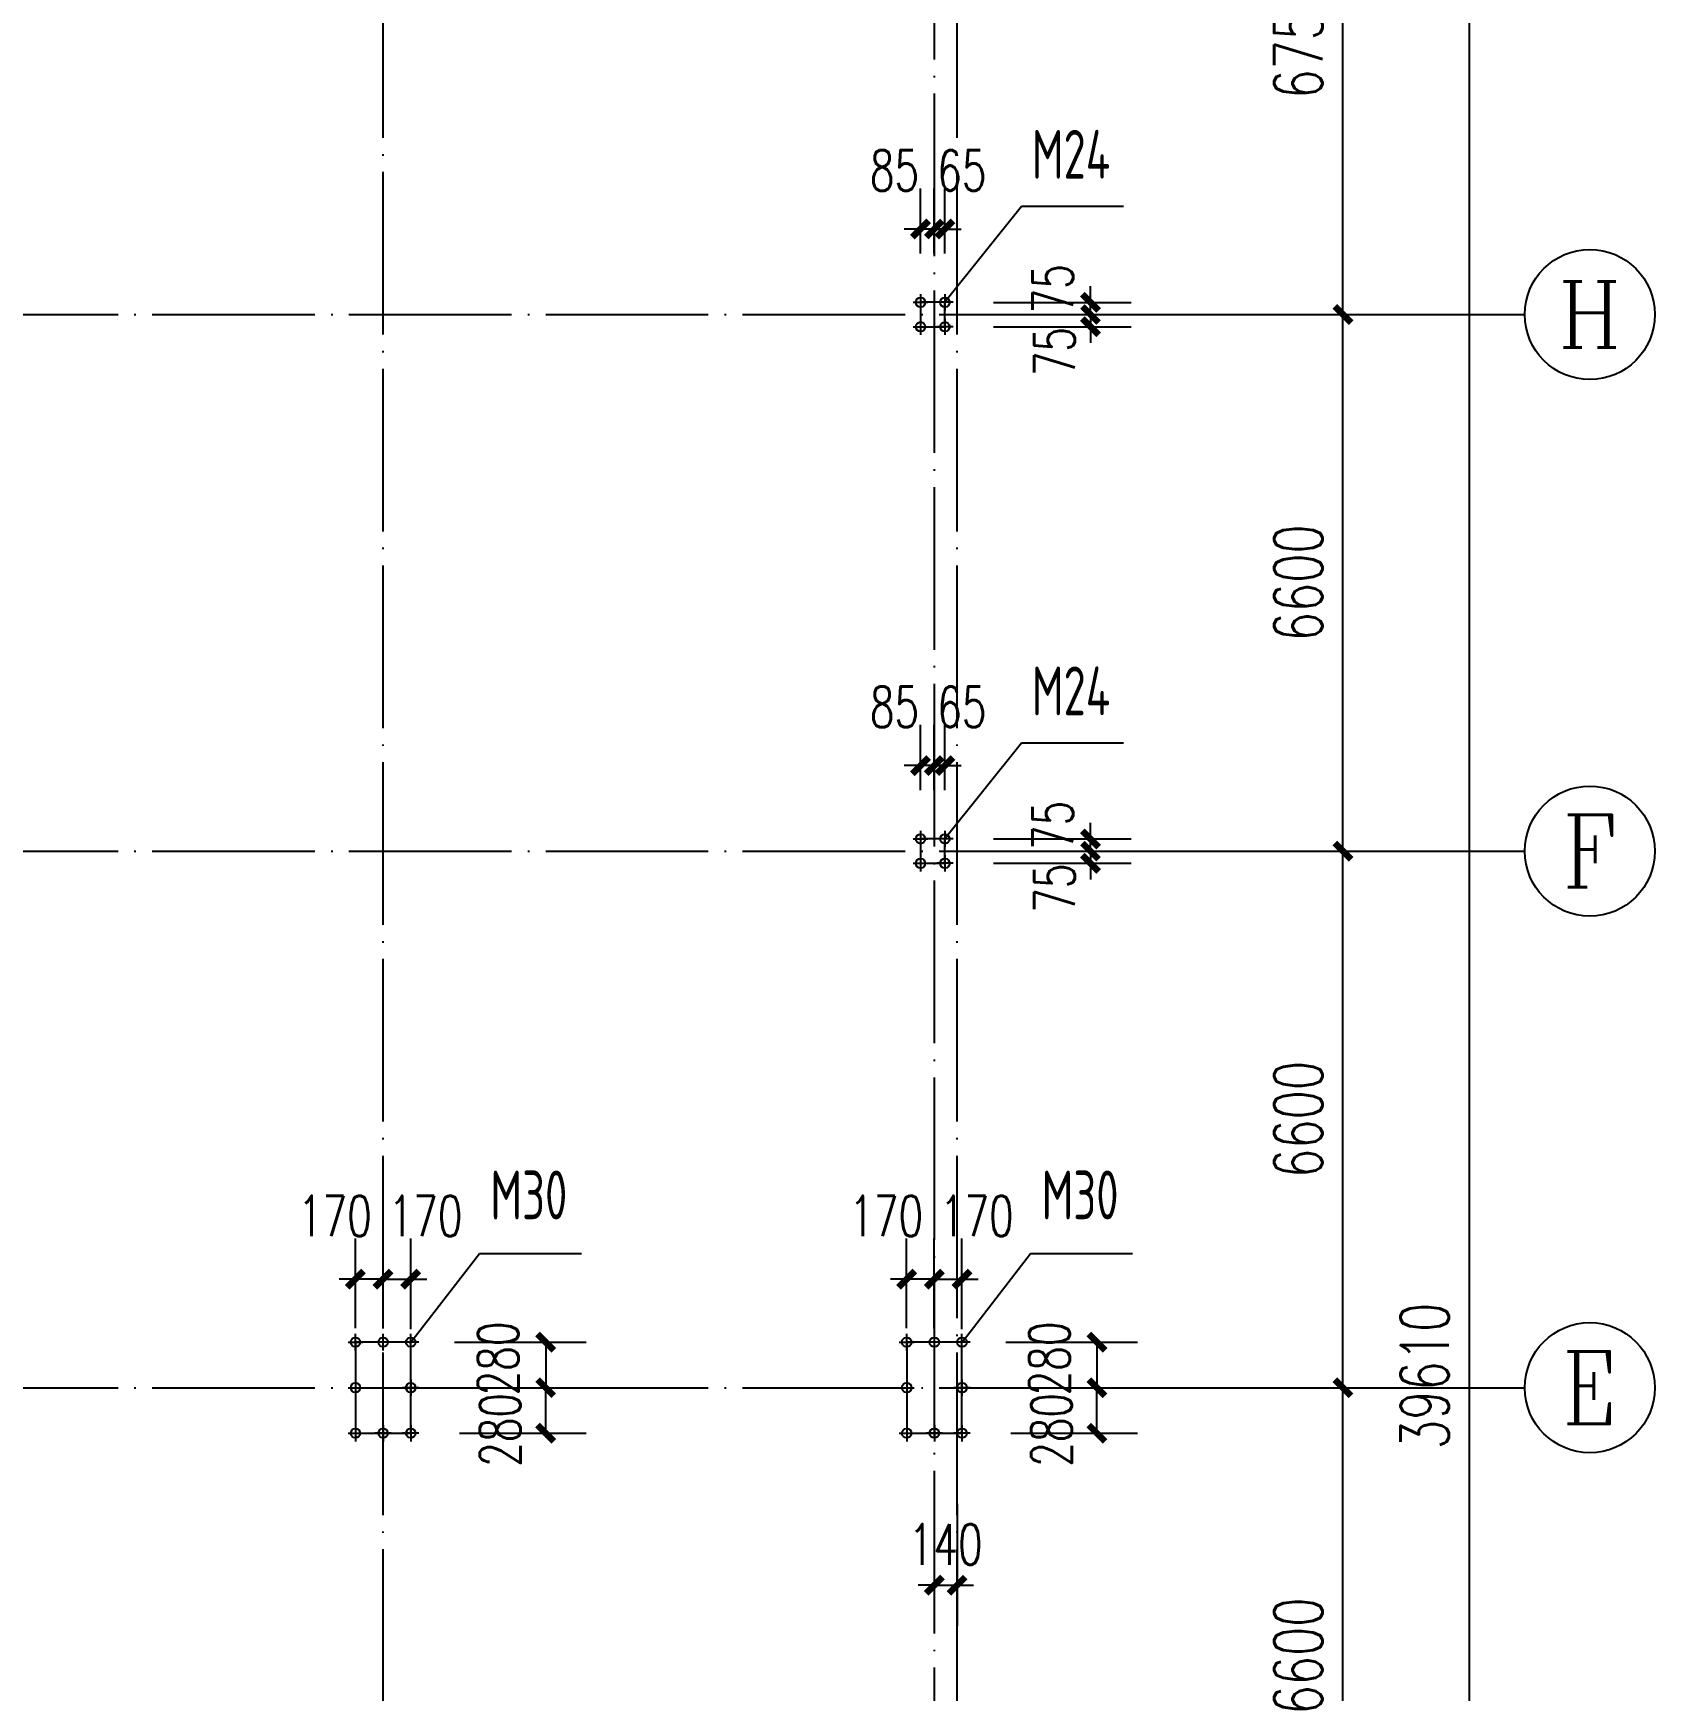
# Model space of a CAD drawing. Extents: x -89996 to 1006241, y -2176 to 440573.
# Drawn here: x 489569 to 509515, y 131814 to 152204 of the extents above; entities that cross this region are included whole.
import ezdxf
from ezdxf.enums import TextEntityAlignment as Align

# ---------------------------------------------------------------- set-up
doc = ezdxf.new("R2010")
doc.units = 0
doc.header["$LTSCALE"] = 1000
doc.header["$MEASUREMENT"] = 0
doc.linetypes.add('DOTE', pattern=[2.42, 2, -0.2, 0.02, -0.2])
for name, color, linetype in [('AXIS', 3, 'Continuous'), ('AXIS_TEXT', 7, 'Continuous'), ('DOTE', 1, 'DOTE'), ('TEXT', 7, 'Continuous'), ('WALL', 9, 'Continuous')]:
    doc.layers.add(name, color=color, linetype=linetype)
doc.styles.add('_TCH_AXIS', font='COMPLEX', dxfattribs={"bigfont": 'GBCBIG'})
doc.styles.add('_TCH_DIM_T3', font='SIMPLEX', dxfattribs={"width": 0.705882, "bigfont": 'GBCBIG'})
doc.styles.add('COMPLEX', font='COMPLEX')
doc.styles.add('TSSD_Label', font='tssdeng.shx', dxfattribs={"width": 0.7, "bigfont": 'hztxt.shx'})
doc.dimstyles.new('_TCH_ARCH&&200', dxfattribs={"dimtxt": 595, "dimasz": 200, "dimexe": 500, "dimexo": 600, "dimgap": 252.5, "dimtad": 1, "dimdec": 0, "dimzin": 0, "dimdsep": 46, "dimtxsty": '_TCH_DIM_T3', "dimblk": 'ARCHTICK', "dimcen": 0.09, "dimclrt": 7, "dimazin": 2, "dimtfac": 1, "dimtdec": 0, "dimtix": 1, "dimtmove": 2, "dimatfit": 3, "dimfxl": 0, "dimtolj": 1, "dimtzin": 0, "dimarcsym": 0})
doc.dimstyles.new('TCH-200-1', dxfattribs={"dimtxt": 595, "dimasz": 200, "dimexe": 500, "dimexo": 600, "dimgap": 252.5, "dimtad": 1, "dimdec": 0, "dimzin": 0, "dimdsep": 46, "dimtxsty": '_TCH_DIM_T3', "dimblk": 'ARCHTICK', "dimcen": 0.09, "dimclrd": 3, "dimclre": 3, "dimclrt": 7, "dimazin": 2, "dimtfac": 1, "dimtdec": 0, "dimtix": 1, "dimtmove": 2, "dimatfit": 3, "dimfxl": 0, "dimtolj": 1, "dimtzin": 0, "dimarcsym": 0})
doc.dimstyles.new('TCH-200-2', dxfattribs={"dimtxt": 500, "dimasz": 200, "dimexe": 500, "dimexo": 600, "dimgap": 252.5, "dimtad": 1, "dimdec": 0, "dimlfac": 0.5, "dimzin": 0, "dimdsep": 46, "dimtxsty": '_TCH_DIM_T3', "dimblk": 'ARCHTICK', "dimcen": 0.09, "dimclrd": 124, "dimclre": 124, "dimclrt": 7, "dimazin": 2, "dimtfac": 1, "dimtdec": 0, "dimtix": 1, "dimtmove": 2, "dimatfit": 3, "dimfxl": 0, "dimtolj": 1, "dimtzin": 0, "dimarcsym": 0})

# ---------------------------------------------------------------- blocks, each defined once
blk = doc.blocks.new('_ArchTick')
at = {"color": 0, "linetype": 'ByBlock', "const_width": 0.4}
blk.add_lwpolyline([(-0.5, -0.5), (0.5, 0.5)], dxfattribs=at)
blk = doc.blocks.new('*D1262')
at = {"layer": 'Defpoints', "color": 0, "transparency": 16777216}
for p in [(501144, 155493), (507235, 155493), (501173, 115883)]:
    blk.add_point(p, dxfattribs=at)
at = {"layer": 'WALL', "color": 3, "lineweight": -2, "transparency": 16777216}
for p, q in [((501744, 155493), (507735, 155493)), ((507235, 115883), (507235, 155493)), ((501773, 115883), (507735, 115883))]:
    blk.add_line(p, q, dxfattribs=at)
at = {"layer": 'WALL', "color": 3, "lineweight": -2, "transparency": 16777216, "xscale": 200, "yscale": 200, "zscale": 200}
for p, rotation in [((507235, 155493), 90), ((507235, 115883), 270)]:
    blk.add_blockref('_ArchTick', p, dxfattribs=dict(at, rotation=rotation))
at = {"layer": 'WALL', "color": 7, "transparency": 16777216, "insert": (506685, 135688), "char_height": 595, "attachment_point": 5, "rotation": 90, "style": '_TCH_DIM_T3'}
blk.add_mtext('\\A1;39610', dxfattribs=at)
blk = doc.blocks.new('*D1821')
at = {"color": 124, "linetype": 'ByBlock', "lineweight": -2, "transparency": 16777216}
for p, q in [((493533, 136276), (493533, 137378)), ((493873, 136273), (493873, 137378)), ((493533, 136878), (493333, 136878)), ((493873, 136878), (493533, 136878)), ((493873, 136878), (494073, 136878))]:
    blk.add_line(p, q, dxfattribs=at)
at = {"layer": 'Defpoints', "color": 0, "linetype": 'ByBlock', "transparency": 16777216}
for p in [(493533, 136878), (493533, 135676), (493873, 135673)]:
    blk.add_point(p, dxfattribs=at)
at = {"color": 124, "linetype": 'ByBlock', "lineweight": -2, "transparency": 16777216, "xscale": 200, "yscale": 200, "zscale": 200}
blk.add_blockref('_ArchTick', (493533, 136878), dxfattribs=at)
at = {"color": 124, "linetype": 'ByBlock', "lineweight": -2, "transparency": 16777216, "xscale": 200, "yscale": 200, "zscale": 200, "rotation": 180}
blk.add_blockref('_ArchTick', (493873, 136878), dxfattribs=at)
at = {"color": 7, "linetype": 'ByBlock', "transparency": 16777216, "insert": (493281, 137655), "char_height": 500, "attachment_point": 5, "style": '_TCH_DIM_T3'}
blk.add_mtext('\\A1;170', dxfattribs=at)
blk = doc.blocks.new('*D1822')
at = {"color": 124, "linetype": 'ByBlock', "lineweight": -2, "transparency": 16777216}
for p, q in [((493873, 136273), (493873, 137378)), ((494213, 136263), (494213, 137378)), ((493873, 136878), (493673, 136878)), ((493873, 136878), (494213, 136878)), ((494213, 136878), (494413, 136878))]:
    blk.add_line(p, q, dxfattribs=at)
at = {"layer": 'Defpoints', "color": 0, "linetype": 'ByBlock', "transparency": 16777216}
for p in [(494213, 136878), (493873, 135673), (494213, 135663)]:
    blk.add_point(p, dxfattribs=at)
at = {"color": 124, "linetype": 'ByBlock', "lineweight": -2, "transparency": 16777216, "xscale": 200, "yscale": 200, "zscale": 200}
blk.add_blockref('_ArchTick', (493873, 136878), dxfattribs=at)
at = {"color": 124, "linetype": 'ByBlock', "lineweight": -2, "transparency": 16777216, "xscale": 200, "yscale": 200, "zscale": 200, "rotation": 180}
blk.add_blockref('_ArchTick', (494213, 136878), dxfattribs=at)
at = {"color": 7, "linetype": 'ByBlock', "transparency": 16777216, "insert": (494395, 137655), "char_height": 500, "attachment_point": 5, "style": '_TCH_DIM_T3'}
blk.add_mtext('\\A1;170', dxfattribs=at)
blk = doc.blocks.new('*D1823')
at = {"color": 124, "linetype": 'ByBlock', "lineweight": -2, "transparency": 16777216}
for p, q in [((494753, 136103), (496373, 136103)), ((495873, 136103), (495873, 135543)), ((494813, 135543), (496373, 135543))]:
    blk.add_line(p, q, dxfattribs=at)
at = {"layer": 'Defpoints', "color": 0, "linetype": 'ByBlock', "transparency": 16777216}
for p in [(494153, 136103), (494213, 135543), (495873, 135543)]:
    blk.add_point(p, dxfattribs=at)
at = {"color": 124, "linetype": 'ByBlock', "lineweight": -2, "transparency": 16777216, "xscale": 200, "yscale": 200, "zscale": 200}
for p, rotation in [((495873, 136103), 90), ((495873, 135543), 270)]:
    blk.add_blockref('_ArchTick', p, dxfattribs=dict(at, rotation=rotation))
at = {"color": 7, "linetype": 'ByBlock', "transparency": 16777216, "insert": (495288, 135902), "char_height": 500, "attachment_point": 5, "rotation": 90, "style": '_TCH_DIM_T3'}
blk.add_mtext('\\A1;280', dxfattribs=at)
blk = doc.blocks.new('*D1824')
at = {"color": 124, "linetype": 'ByBlock', "lineweight": -2, "transparency": 16777216}
for p, q in [((494813, 135543), (496373, 135543)), ((495873, 134983), (495873, 135543)), ((494813, 134983), (496373, 134983))]:
    blk.add_line(p, q, dxfattribs=at)
at = {"layer": 'Defpoints', "color": 0, "linetype": 'ByBlock', "transparency": 16777216}
for p in [(494213, 135543), (495873, 135543), (494213, 134983)]:
    blk.add_point(p, dxfattribs=at)
at = {"color": 124, "linetype": 'ByBlock', "lineweight": -2, "transparency": 16777216, "xscale": 200, "yscale": 200, "zscale": 200}
for p, rotation in [((495873, 135543), 90), ((495873, 134983), 270)]:
    blk.add_blockref('_ArchTick', p, dxfattribs=dict(at, rotation=rotation))
at = {"color": 7, "linetype": 'ByBlock', "transparency": 16777216, "insert": (495314, 135024), "char_height": 500, "attachment_point": 5, "rotation": 90, "style": '_TCH_DIM_T3'}
blk.add_mtext('\\A1;280', dxfattribs=at)
blk = doc.blocks.new('*D1825')
at = {"color": 124, "linetype": 'ByBlock', "lineweight": -2, "transparency": 16777216}
for p, q in [((500313, 136276), (500313, 137378)), ((500653, 136273), (500653, 137378)), ((500313, 136878), (500113, 136878)), ((500653, 136878), (500313, 136878)), ((500653, 136878), (500853, 136878))]:
    blk.add_line(p, q, dxfattribs=at)
at = {"layer": 'Defpoints', "color": 0, "linetype": 'ByBlock', "transparency": 16777216}
for p in [(500313, 136878), (500313, 135676), (500653, 135673)]:
    blk.add_point(p, dxfattribs=at)
at = {"color": 124, "linetype": 'ByBlock', "lineweight": -2, "transparency": 16777216, "xscale": 200, "yscale": 200, "zscale": 200}
blk.add_blockref('_ArchTick', (500313, 136878), dxfattribs=at)
at = {"color": 124, "linetype": 'ByBlock', "lineweight": -2, "transparency": 16777216, "xscale": 200, "yscale": 200, "zscale": 200, "rotation": 180}
blk.add_blockref('_ArchTick', (500653, 136878), dxfattribs=at)
at = {"color": 7, "linetype": 'ByBlock', "transparency": 16777216, "insert": (500061, 137655), "char_height": 500, "attachment_point": 5, "style": '_TCH_DIM_T3'}
blk.add_mtext('\\A1;170', dxfattribs=at)
blk = doc.blocks.new('*D1826')
at = {"color": 124, "linetype": 'ByBlock', "lineweight": -2, "transparency": 16777216}
for p, q in [((500653, 136273), (500653, 137378)), ((500993, 136263), (500993, 137378)), ((500653, 136878), (500453, 136878)), ((500653, 136878), (500993, 136878)), ((500993, 136878), (501193, 136878))]:
    blk.add_line(p, q, dxfattribs=at)
at = {"layer": 'Defpoints', "color": 0, "linetype": 'ByBlock', "transparency": 16777216}
for p in [(500993, 136878), (500653, 135673), (500993, 135663)]:
    blk.add_point(p, dxfattribs=at)
at = {"color": 124, "linetype": 'ByBlock', "lineweight": -2, "transparency": 16777216, "xscale": 200, "yscale": 200, "zscale": 200}
blk.add_blockref('_ArchTick', (500653, 136878), dxfattribs=at)
at = {"color": 124, "linetype": 'ByBlock', "lineweight": -2, "transparency": 16777216, "xscale": 200, "yscale": 200, "zscale": 200, "rotation": 180}
blk.add_blockref('_ArchTick', (500993, 136878), dxfattribs=at)
at = {"color": 7, "linetype": 'ByBlock', "transparency": 16777216, "insert": (501175, 137655), "char_height": 500, "attachment_point": 5, "style": '_TCH_DIM_T3'}
blk.add_mtext('\\A1;170', dxfattribs=at)
blk = doc.blocks.new('*D1827')
at = {"color": 124, "linetype": 'ByBlock', "lineweight": -2, "transparency": 16777216}
for p, q in [((501533, 136103), (503153, 136103)), ((502653, 136103), (502653, 135543)), ((501593, 135543), (503153, 135543))]:
    blk.add_line(p, q, dxfattribs=at)
at = {"layer": 'Defpoints', "color": 0, "linetype": 'ByBlock', "transparency": 16777216}
for p in [(500933, 136103), (500993, 135543), (502653, 135543)]:
    blk.add_point(p, dxfattribs=at)
at = {"color": 124, "linetype": 'ByBlock', "lineweight": -2, "transparency": 16777216, "xscale": 200, "yscale": 200, "zscale": 200}
for p, rotation in [((502653, 136103), 90), ((502653, 135543), 270)]:
    blk.add_blockref('_ArchTick', p, dxfattribs=dict(at, rotation=rotation))
at = {"color": 7, "linetype": 'ByBlock', "transparency": 16777216, "insert": (502068, 135902), "char_height": 500, "attachment_point": 5, "rotation": 90, "style": '_TCH_DIM_T3'}
blk.add_mtext('\\A1;280', dxfattribs=at)
blk = doc.blocks.new('*D1828')
at = {"color": 124, "linetype": 'ByBlock', "lineweight": -2, "transparency": 16777216}
for p, q in [((501593, 135543), (503153, 135543)), ((502653, 134983), (502653, 135543)), ((501593, 134983), (503153, 134983))]:
    blk.add_line(p, q, dxfattribs=at)
at = {"layer": 'Defpoints', "color": 0, "linetype": 'ByBlock', "transparency": 16777216}
for p in [(500993, 135543), (502653, 135543), (500993, 134983)]:
    blk.add_point(p, dxfattribs=at)
at = {"color": 124, "linetype": 'ByBlock', "lineweight": -2, "transparency": 16777216, "xscale": 200, "yscale": 200, "zscale": 200}
for p, rotation in [((502653, 135543), 90), ((502653, 134983), 270)]:
    blk.add_blockref('_ArchTick', p, dxfattribs=dict(at, rotation=rotation))
at = {"color": 7, "linetype": 'ByBlock', "transparency": 16777216, "insert": (502094, 135024), "char_height": 500, "attachment_point": 5, "rotation": 90, "style": '_TCH_DIM_T3'}
blk.add_mtext('\\A1;280', dxfattribs=at)
blk = doc.blocks.new('*D1829')
at = {"color": 124, "linetype": 'ByBlock', "lineweight": -2, "transparency": 16777216}
for p, q in [((500653, 134116), (500653, 132614)), ((500933, 134116), (500933, 132614)), ((500653, 133114), (500453, 133114)), ((500653, 133114), (500933, 133114)), ((500933, 133114), (501133, 133114))]:
    blk.add_line(p, q, dxfattribs=at)
at = {"layer": 'Defpoints', "color": 0, "linetype": 'ByBlock', "transparency": 16777216}
for p in [(500653, 134716), (500933, 134716), (500933, 133114)]:
    blk.add_point(p, dxfattribs=at)
at = {"color": 124, "linetype": 'ByBlock', "lineweight": -2, "transparency": 16777216, "xscale": 200, "yscale": 200, "zscale": 200}
blk.add_blockref('_ArchTick', (500653, 133114), dxfattribs=at)
at = {"color": 124, "linetype": 'ByBlock', "lineweight": -2, "transparency": 16777216, "xscale": 200, "yscale": 200, "zscale": 200, "rotation": 180}
blk.add_blockref('_ArchTick', (500933, 133114), dxfattribs=at)
at = {"color": 7, "linetype": 'ByBlock', "transparency": 16777216, "insert": (500793, 133616), "char_height": 500, "attachment_point": 5, "style": '_TCH_DIM_T3'}
blk.add_mtext('\\A1;140', dxfattribs=at)
blk = doc.blocks.new('*D1838')
at = {"color": 124, "linetype": 'ByBlock', "lineweight": -2, "transparency": 16777216}
for p, q in [((500483, 142893), (500483, 143695)), ((500653, 142893), (500653, 143695)), ((500483, 143195), (500283, 143195)), ((500653, 143195), (500483, 143195)), ((500653, 143195), (500853, 143195))]:
    blk.add_line(p, q, dxfattribs=at)
at = {"layer": 'Defpoints', "color": 0, "linetype": 'ByBlock', "transparency": 16777216}
for p in [(500483, 143195), (500483, 142293), (500653, 142293)]:
    blk.add_point(p, dxfattribs=at)
at = {"color": 124, "linetype": 'ByBlock', "lineweight": -2, "transparency": 16777216, "xscale": 200, "yscale": 200, "zscale": 200}
blk.add_blockref('_ArchTick', (500483, 143195), dxfattribs=at)
at = {"color": 124, "linetype": 'ByBlock', "lineweight": -2, "transparency": 16777216, "xscale": 200, "yscale": 200, "zscale": 200, "rotation": 180}
blk.add_blockref('_ArchTick', (500653, 143195), dxfattribs=at)
at = {"color": 7, "linetype": 'ByBlock', "transparency": 16777216, "insert": (500163, 143916), "char_height": 500, "attachment_point": 5, "style": '_TCH_DIM_T3'}
blk.add_mtext('\\A1;85', dxfattribs=at)
blk = doc.blocks.new('*D1839')
at = {"color": 124, "linetype": 'ByBlock', "lineweight": -2, "transparency": 16777216}
for p, q in [((500653, 142893), (500653, 143695)), ((500783, 142893), (500783, 143695)), ((500653, 143195), (500453, 143195)), ((500783, 143195), (500653, 143195)), ((500783, 143195), (500983, 143195))]:
    blk.add_line(p, q, dxfattribs=at)
at = {"layer": 'Defpoints', "color": 0, "linetype": 'ByBlock', "transparency": 16777216}
for p in [(500653, 143195), (500653, 142293), (500783, 142293)]:
    blk.add_point(p, dxfattribs=at)
at = {"color": 124, "linetype": 'ByBlock', "lineweight": -2, "transparency": 16777216, "xscale": 200, "yscale": 200, "zscale": 200}
blk.add_blockref('_ArchTick', (500653, 143195), dxfattribs=at)
at = {"color": 124, "linetype": 'ByBlock', "lineweight": -2, "transparency": 16777216, "xscale": 200, "yscale": 200, "zscale": 200, "rotation": 180}
blk.add_blockref('_ArchTick', (500783, 143195), dxfattribs=at)
at = {"color": 7, "linetype": 'ByBlock', "transparency": 16777216, "insert": (500992, 143916), "char_height": 500, "attachment_point": 5, "style": '_TCH_DIM_T3'}
blk.add_mtext('\\A1;65', dxfattribs=at)
blk = doc.blocks.new('*D1840')
at = {"color": 124, "linetype": 'ByBlock', "lineweight": -2, "transparency": 16777216}
for p, q in [((502574, 142293), (502574, 142493)), ((501383, 142293), (503074, 142293)), ((501383, 142143), (503074, 142143)), ((502574, 142143), (502574, 142293)), ((502574, 142143), (502574, 141943))]:
    blk.add_line(p, q, dxfattribs=at)
at = {"layer": 'Defpoints', "color": 0, "linetype": 'ByBlock', "transparency": 16777216}
for p in [(500783, 142293), (500783, 142143), (502574, 142293)]:
    blk.add_point(p, dxfattribs=at)
at = {"color": 124, "linetype": 'ByBlock', "lineweight": -2, "transparency": 16777216, "xscale": 200, "yscale": 200, "zscale": 200}
for p, rotation in [((502574, 142293), 270), ((502574, 142143), 90)]:
    blk.add_blockref('_ArchTick', p, dxfattribs=dict(at, rotation=rotation))
at = {"color": 7, "linetype": 'ByBlock', "transparency": 16777216, "insert": (502112, 142460), "char_height": 500, "attachment_point": 5, "rotation": 90, "style": '_TCH_DIM_T3'}
blk.add_mtext('\\A1;75', dxfattribs=at)
blk = doc.blocks.new('*D1841')
at = {"color": 124, "linetype": 'ByBlock', "lineweight": -2, "transparency": 16777216}
for p, q in [((502574, 142143), (502574, 142343)), ((501383, 142143), (503074, 142143)), ((502574, 142143), (502574, 141993)), ((501383, 141993), (503074, 141993)), ((502574, 141993), (502574, 141793))]:
    blk.add_line(p, q, dxfattribs=at)
at = {"layer": 'Defpoints', "color": 0, "linetype": 'ByBlock', "transparency": 16777216}
for p in [(500783, 142143), (500783, 141993), (502574, 141993)]:
    blk.add_point(p, dxfattribs=at)
at = {"color": 124, "linetype": 'ByBlock', "lineweight": -2, "transparency": 16777216, "xscale": 200, "yscale": 200, "zscale": 200}
for p, rotation in [((502574, 142143), 270), ((502574, 141993), 90)]:
    blk.add_blockref('_ArchTick', p, dxfattribs=dict(at, rotation=rotation))
at = {"color": 7, "linetype": 'ByBlock', "transparency": 16777216, "insert": (502133, 141687), "char_height": 500, "attachment_point": 5, "rotation": 90, "style": '_TCH_DIM_T3'}
blk.add_mtext('\\A1;75', dxfattribs=at)
blk = doc.blocks.new('*D1842')
at = {"color": 124, "linetype": 'ByBlock', "lineweight": -2, "transparency": 16777216}
for p, q in [((500483, 149493), (500483, 150295)), ((500653, 149493), (500653, 150295)), ((500483, 149795), (500283, 149795)), ((500653, 149795), (500483, 149795)), ((500653, 149795), (500853, 149795))]:
    blk.add_line(p, q, dxfattribs=at)
at = {"layer": 'Defpoints', "color": 0, "linetype": 'ByBlock', "transparency": 16777216}
for p in [(500483, 149795), (500483, 148893), (500653, 148893)]:
    blk.add_point(p, dxfattribs=at)
at = {"color": 124, "linetype": 'ByBlock', "lineweight": -2, "transparency": 16777216, "xscale": 200, "yscale": 200, "zscale": 200}
blk.add_blockref('_ArchTick', (500483, 149795), dxfattribs=at)
at = {"color": 124, "linetype": 'ByBlock', "lineweight": -2, "transparency": 16777216, "xscale": 200, "yscale": 200, "zscale": 200, "rotation": 180}
blk.add_blockref('_ArchTick', (500653, 149795), dxfattribs=at)
at = {"color": 7, "linetype": 'ByBlock', "transparency": 16777216, "insert": (500163, 150516), "char_height": 500, "attachment_point": 5, "style": '_TCH_DIM_T3'}
blk.add_mtext('\\A1;85', dxfattribs=at)
blk = doc.blocks.new('*D1843')
at = {"color": 124, "linetype": 'ByBlock', "lineweight": -2, "transparency": 16777216}
for p, q in [((500653, 149493), (500653, 150295)), ((500783, 149493), (500783, 150295)), ((500653, 149795), (500453, 149795)), ((500783, 149795), (500653, 149795)), ((500783, 149795), (500983, 149795))]:
    blk.add_line(p, q, dxfattribs=at)
at = {"layer": 'Defpoints', "color": 0, "linetype": 'ByBlock', "transparency": 16777216}
for p in [(500653, 149795), (500653, 148893), (500783, 148893)]:
    blk.add_point(p, dxfattribs=at)
at = {"color": 124, "linetype": 'ByBlock', "lineweight": -2, "transparency": 16777216, "xscale": 200, "yscale": 200, "zscale": 200}
blk.add_blockref('_ArchTick', (500653, 149795), dxfattribs=at)
at = {"color": 124, "linetype": 'ByBlock', "lineweight": -2, "transparency": 16777216, "xscale": 200, "yscale": 200, "zscale": 200, "rotation": 180}
blk.add_blockref('_ArchTick', (500783, 149795), dxfattribs=at)
at = {"color": 7, "linetype": 'ByBlock', "transparency": 16777216, "insert": (500992, 150516), "char_height": 500, "attachment_point": 5, "style": '_TCH_DIM_T3'}
blk.add_mtext('\\A1;65', dxfattribs=at)
blk = doc.blocks.new('*D1844')
at = {"color": 124, "linetype": 'ByBlock', "lineweight": -2, "transparency": 16777216}
for p, q in [((502574, 148893), (502574, 149093)), ((501383, 148893), (503074, 148893)), ((502574, 148743), (502574, 148893)), ((501383, 148743), (503074, 148743)), ((502574, 148743), (502574, 148543))]:
    blk.add_line(p, q, dxfattribs=at)
at = {"layer": 'Defpoints', "color": 0, "linetype": 'ByBlock', "transparency": 16777216}
for p in [(500783, 148893), (502574, 148893), (500783, 148743)]:
    blk.add_point(p, dxfattribs=at)
at = {"color": 124, "linetype": 'ByBlock', "lineweight": -2, "transparency": 16777216, "xscale": 200, "yscale": 200, "zscale": 200}
for p, rotation in [((502574, 148893), 270), ((502574, 148743), 90)]:
    blk.add_blockref('_ArchTick', p, dxfattribs=dict(at, rotation=rotation))
at = {"color": 7, "linetype": 'ByBlock', "transparency": 16777216, "insert": (502112, 149060), "char_height": 500, "attachment_point": 5, "rotation": 90, "style": '_TCH_DIM_T3'}
blk.add_mtext('\\A1;75', dxfattribs=at)
blk = doc.blocks.new('*D1845')
at = {"color": 124, "linetype": 'ByBlock', "lineweight": -2, "transparency": 16777216}
for p, q in [((502574, 148743), (502574, 148943)), ((501383, 148743), (503074, 148743)), ((502574, 148743), (502574, 148593)), ((501383, 148593), (503074, 148593)), ((502574, 148593), (502574, 148393))]:
    blk.add_line(p, q, dxfattribs=at)
at = {"layer": 'Defpoints', "color": 0, "linetype": 'ByBlock', "transparency": 16777216}
for p in [(500783, 148743), (500783, 148593), (502574, 148593)]:
    blk.add_point(p, dxfattribs=at)
at = {"color": 124, "linetype": 'ByBlock', "lineweight": -2, "transparency": 16777216, "xscale": 200, "yscale": 200, "zscale": 200}
for p, rotation in [((502574, 148743), 270), ((502574, 148593), 90)]:
    blk.add_blockref('_ArchTick', p, dxfattribs=dict(at, rotation=rotation))
at = {"color": 7, "linetype": 'ByBlock', "transparency": 16777216, "insert": (502133, 148287), "char_height": 500, "attachment_point": 5, "rotation": 90, "style": '_TCH_DIM_T3'}
blk.add_mtext('\\A1;75', dxfattribs=at)
blk = doc.blocks.new('*D2675')
at = {"layer": 'AXIS', "color": 0, "lineweight": -2, "transparency": 16777216}
for p, q in [((502773, 135543), (506179, 135543)), ((505679, 128943), (505679, 135543)), ((502773, 128943), (506179, 128943))]:
    blk.add_line(p, q, dxfattribs=at)
at = {"layer": 'Defpoints', "color": 0, "transparency": 16777216}
for p in [(502173, 135543), (505679, 135543), (502173, 128943)]:
    blk.add_point(p, dxfattribs=at)
at = {"layer": 'AXIS', "color": 0, "lineweight": -2, "transparency": 16777216, "xscale": 200, "yscale": 200, "zscale": 200}
for p, rotation in [((505679, 135543), 90), ((505679, 128943), 270)]:
    blk.add_blockref('_ArchTick', p, dxfattribs=dict(at, rotation=rotation))
at = {"layer": 'AXIS', "color": 7, "transparency": 16777216, "insert": (505129, 132243), "char_height": 595, "attachment_point": 5, "rotation": 90, "style": '_TCH_DIM_T3'}
blk.add_mtext('\\A1;6600', dxfattribs=at)
blk = doc.blocks.new('*D2676')
at = {"layer": 'AXIS', "color": 0, "lineweight": -2, "transparency": 16777216}
for p, q in [((502773, 142143), (506179, 142143)), ((505679, 135543), (505679, 142143)), ((502773, 135543), (506179, 135543))]:
    blk.add_line(p, q, dxfattribs=at)
at = {"layer": 'Defpoints', "color": 0, "transparency": 16777216}
for p in [(502173, 142143), (505679, 142143), (502173, 135543)]:
    blk.add_point(p, dxfattribs=at)
at = {"layer": 'AXIS', "color": 0, "lineweight": -2, "transparency": 16777216, "xscale": 200, "yscale": 200, "zscale": 200}
for p, rotation in [((505679, 142143), 90), ((505679, 135543), 270)]:
    blk.add_blockref('_ArchTick', p, dxfattribs=dict(at, rotation=rotation))
at = {"layer": 'AXIS', "color": 7, "transparency": 16777216, "insert": (505129, 138843), "char_height": 595, "attachment_point": 5, "rotation": 90, "style": '_TCH_DIM_T3'}
blk.add_mtext('\\A1;6600', dxfattribs=at)
blk = doc.blocks.new('*D2677')
at = {"layer": 'AXIS', "color": 0, "lineweight": -2, "transparency": 16777216}
for p, q in [((502773, 148743), (506179, 148743)), ((505679, 142143), (505679, 148743)), ((502773, 142143), (506179, 142143))]:
    blk.add_line(p, q, dxfattribs=at)
at = {"layer": 'Defpoints', "color": 0, "transparency": 16777216}
for p in [(502173, 148743), (505679, 148743), (502173, 142143)]:
    blk.add_point(p, dxfattribs=at)
at = {"layer": 'AXIS', "color": 0, "lineweight": -2, "transparency": 16777216, "xscale": 200, "yscale": 200, "zscale": 200}
for p, rotation in [((505679, 148743), 90), ((505679, 142143), 270)]:
    blk.add_blockref('_ArchTick', p, dxfattribs=dict(at, rotation=rotation))
at = {"layer": 'AXIS', "color": 7, "transparency": 16777216, "insert": (505129, 145443), "char_height": 595, "attachment_point": 5, "rotation": 90, "style": '_TCH_DIM_T3'}
blk.add_mtext('\\A1;6600', dxfattribs=at)
blk = doc.blocks.new('*D2678')
at = {"layer": 'AXIS', "color": 0, "lineweight": -2, "transparency": 16777216}
for p, q in [((502773, 155493), (506179, 155493)), ((505679, 148743), (505679, 155493)), ((502773, 148743), (506179, 148743))]:
    blk.add_line(p, q, dxfattribs=at)
at = {"layer": 'Defpoints', "color": 0, "transparency": 16777216}
for p in [(502173, 155493), (505679, 155493), (502173, 148743)]:
    blk.add_point(p, dxfattribs=at)
at = {"layer": 'AXIS', "color": 0, "lineweight": -2, "transparency": 16777216, "xscale": 200, "yscale": 200, "zscale": 200}
for p, rotation in [((505679, 155493), 90), ((505679, 148743), 270)]:
    blk.add_blockref('_ArchTick', p, dxfattribs=dict(at, rotation=rotation))
at = {"layer": 'AXIS', "color": 7, "transparency": 16777216, "insert": (505129, 152118), "char_height": 595, "attachment_point": 5, "rotation": 90, "style": '_TCH_DIM_T3'}
blk.add_mtext('\\A1;6750', dxfattribs=at)
blk = doc.blocks.new('_AXISO')
blk.add_circle((0, 0), 0.5)
at = {"layer": 'AXIS_TEXT', "style": 'COMPLEX', "width": 1.041667}
blk.add_attdef('A', text='', height=0.56, dxfattribs=at).set_placement((-0.25, -0.28), (0.25, -0.28), align=Align.FIT)

msp = doc.modelspace()

# ---------------------------------------------------------------- linework, layer by layer
for centre in [(500483.48, 148893.22), (500783.48, 148893.22), (500483.48, 148593.22), (500783.48, 148593.22), (500483.48, 142293.22), (500783.48, 142293.22), (500483.48, 141993.22), (500783.48, 141993.22), (493533.48, 136103.22), (493873.48, 136103.22), (494213.48, 136103.22), (500313.48, 136103.22), (500653.48, 136103.22), (500993.48, 136103.22), (493533.48, 135543.22), (494213.48, 135543.22), (500313.48, 135543.22), (500993.48, 135543.22), (493533.48, 134983.22), (493873.48, 134983.22), (494213.48, 134983.22), (500313.48, 134983.22), (500653.48, 134983.22), (500993.48, 134983.22)]:
    msp.add_circle(centre, 58.52)
at = {"layer": 'AXIS'}
for p, q in [((501726.05, 150070.58), (500783.48, 148893.22)), ((502980.07, 150070.58), (501726.05, 150070.58)), ((500392.81, 148893.22), (500574.15, 148893.22)), ((500483.48, 148993.89), (500483.48, 148792.55)), ((500884.15, 148893.22), (500682.81, 148893.22)), ((500783.48, 148993.89), (500783.48, 148792.55)), ((500483.48, 148693.89), (500483.48, 148492.55)), ((500783.48, 148693.89), (500783.48, 148492.55)), ((502173.48, 148743.22), (507915.11, 148743.22)), ((500392.81, 148593.22), (500574.15, 148593.22)), ((500884.15, 148593.22), (500682.81, 148593.22)), ((501726.05, 143470.58), (500783.48, 142293.22)), ((502980.07, 143470.58), (501726.05, 143470.58)), ((500483.48, 142393.89), (500483.48, 142192.55)), ((500783.48, 142393.89), (500783.48, 142192.55)), ((500392.81, 142293.22), (500574.15, 142293.22)), ((500884.15, 142293.22), (500682.81, 142293.22)), ((502173.48, 142143.22), (507915.11, 142143.22)), ((500392.81, 141993.22), (500574.15, 141993.22)), ((500483.48, 142093.89), (500483.48, 141892.55)), ((500884.15, 141993.22), (500682.81, 141993.22)), ((500783.48, 142093.89), (500783.48, 141892.55)), ((495057.77, 137191.72), (494203.48, 136083.22)), ((496311.79, 137191.72), (495057.77, 137191.72)), ((501837.77, 137191.72), (500983.48, 136083.22)), ((503091.79, 137191.72), (501837.77, 137191.72)), ((493533.48, 136002.55), (493533.48, 136203.89)), ((493873.48, 136002.55), (493873.48, 136203.89)), ((494213.48, 136002.55), (494213.48, 136203.89)), ((500313.48, 136002.55), (500313.48, 136203.89)), ((500653.48, 136002.55), (500653.48, 136203.89)), ((500993.48, 136002.55), (500993.48, 136203.89)), ((493442.81, 136103.22), (493624.15, 136103.22)), ((493974.15, 136103.22), (493772.81, 136103.22)), ((494314.15, 136103.22), (494112.81, 136103.22)), ((500222.81, 136103.22), (500404.15, 136103.22)), ((500754.15, 136103.22), (500552.81, 136103.22)), ((501094.15, 136103.22), (500892.81, 136103.22)), ((493533.48, 135643.89), (493533.48, 135442.55)), ((494213.48, 135643.89), (494213.48, 135442.55)), ((500313.48, 135643.89), (500313.48, 135442.55)), ((500993.48, 135643.89), (500993.48, 135442.55)), ((493442.81, 135543.22), (493624.15, 135543.22)), ((494314.15, 135543.22), (494112.81, 135543.22)), ((500222.81, 135543.22), (500404.15, 135543.22)), ((501094.15, 135543.22), (500892.81, 135543.22)), ((502173.48, 135543.22), (507915.11, 135543.22)), ((493442.81, 134983.22), (493624.15, 134983.22)), ((493533.48, 135083.89), (493533.48, 134882.55)), ((493974.15, 134983.22), (493772.81, 134983.22)), ((493873.48, 135083.89), (493873.48, 134882.55)), ((494314.15, 134983.22), (494112.81, 134983.22)), ((494213.48, 135083.89), (494213.48, 134882.55)), ((500222.81, 134983.22), (500404.15, 134983.22)), ((500313.48, 135083.89), (500313.48, 134882.55)), ((500754.15, 134983.22), (500552.81, 134983.22)), ((500653.48, 135083.89), (500653.48, 134882.55)), ((501094.15, 134983.22), (500892.81, 134983.22)), ((500993.48, 135083.89), (500993.48, 134882.55))]:
    msp.add_line(p, q, dxfattribs=at)
at = {"layer": 'DOTE'}
for p, q in [((493873.48, 114616.43), (493873.48, 156470.01)), ((500653.48, 115580.46), (500653.48, 156470.01)), ((500933.48, 114616.43), (500933.48, 156470.01)), ((411173.48, 148743.22), (502173.48, 148743.22)), ((411173.48, 142143.22), (502173.48, 142143.22)), ((411173.48, 135543.22), (502173.48, 135543.22))]:
    msp.add_line(p, q, dxfattribs=at)
for points in [[(500783.48, 148893.22), (500483.48, 148893.22), (500483.48, 148593.22), (500783.48, 148593.22)], [(500783.48, 142293.22), (500483.48, 142293.22), (500483.48, 141993.22), (500783.48, 141993.22)], [(494213.48, 136103.22), (493533.48, 136103.22), (493533.48, 134983.22), (494213.48, 134983.22)], [(500993.48, 136103.22), (500313.48, 136103.22), (500313.48, 134983.22), (500993.48, 134983.22)]]:
    msp.add_lwpolyline(points, close=True, dxfattribs=at)

# ---------------------------------------------------------------- block references
at = {"layer": 'AXIS'}
ref = msp.add_blockref('_AXISO', (508715.11, 148743.22), dxfattribs=dict(at, xscale=1600, yscale=1600, zscale=1600))
ref.add_attrib('A', 'H', dxfattribs={"layer": 'AXIS_TEXT', "height": 811.03, "style": '_TCH_AXIS'}).set_placement((508328.9, 148337.7), (509101.31, 148337.7), align=Align.FIT)
ref = msp.add_blockref('_AXISO', (508715.11, 142143.22), dxfattribs=dict(at, xscale=1600, yscale=1600, zscale=1600))
ref.add_attrib('A', 'F', dxfattribs={"layer": 'AXIS_TEXT', "height": 890.88, "style": '_TCH_AXIS'}).set_placement((508375.72, 141697.78), (509054.49, 141697.78), align=Align.FIT)
ref = msp.add_blockref('_AXISO', (508715.11, 135543.22), dxfattribs=dict(at, xscale=1600, yscale=1600, zscale=1600))
ref.add_attrib('A', 'E', dxfattribs={"layer": 'AXIS_TEXT', "height": 890.88, "style": '_TCH_AXIS'}).set_placement((508375.72, 135097.78), (509054.49, 135097.78), align=Align.FIT)

# ---------------------------------------------------------------- texts
at = {"layer": 'TEXT', "style": 'TSSD_Label', "width": 0.7}
for s, p in [('M24', (502334.12, 150234.04)), ('M24', (502334.12, 143634.04)), ('M30', (495665.85, 137433.99)), ('M30', (502445.85, 137433.99))]:
    msp.add_text(s, height=600, rotation=360, dxfattribs=at).set_placement(p, align=Align.BOTTOM_CENTER)

# ---------------------------------------------------------------- dimensions: what is measured, and where the dimension line sits
at = {"linetype": 'ByBlock'}
for base, p1, p2, angle, picture, middle in [((500483.48, 149795.21), (500653.48, 148893.22), (500483.48, 148893.22), 180, '*D1842', (500162.88, 150516.12)), ((502574.4, 148893.22), (500783.48, 148743.22), (500783.48, 148893.22), 90, '*D1844', (502112.12, 149059.55)), ((502574.4, 148593.22), (500783.48, 148743.22), (500783.48, 148593.22), 270, '*D1845', (502133.07, 148286.95)), ((500483.48, 143195.21), (500653.48, 142293.22), (500483.48, 142293.22), 180, '*D1838', (500162.88, 143916.12)), ((502574.4, 142293.22), (500783.48, 142143.22), (500783.48, 142293.22), 90, '*D1840', (502112.12, 142459.55)), ((502574.4, 141993.22), (500783.48, 142143.22), (500783.48, 141993.22), 270, '*D1841', (502133.07, 141686.95)), ((493533.48, 136878.11), (493873.48, 135673.22), (493533.48, 135675.61), 180, '*D1821', (493281.21, 137654.72)), ((500313.48, 136878.11), (500653.48, 135673.22), (500313.48, 135675.61), 180, '*D1825', (500061.21, 137654.72)), ((495873.43, 135543.22), (494153.48, 136103.22), (494213.48, 135543.22), 90, '*D1823', (495287.92, 135901.95)), ((502653.43, 135543.22), (500933.48, 136103.22), (500993.48, 135543.22), 90, '*D1827', (502067.92, 135901.95)), ((495873.43, 135543.22), (494213.48, 134983.22), (494213.48, 135543.22), 270, '*D1824', (495313.75, 135023.81)), ((502653.43, 135543.22), (500993.48, 134983.22), (500993.48, 135543.22), 270, '*D1828', (502093.75, 135023.81))]:
    dim = msp.add_linear_dim(base=base, p1=p1, p2=p2, angle=angle, dimstyle='TCH-200-2', dxfattribs=at)
    dim.commit()
    dim.dimension.update_dxf_attribs({"geometry": picture, "text_midpoint": middle, "dimtype": 128})
for base, p1, p2, picture, middle in [((500653.48, 149795.21), (500783.48, 148893.22), (500653.48, 148893.22), '*D1843', (500992.16, 150516.12)), ((500653.48, 143195.21), (500783.48, 142293.22), (500653.48, 142293.22), '*D1839', (500992.16, 143916.12)), ((494213.48, 136878.11), (493873.48, 135673.22), (494213.48, 135663.13), '*D1822', (494395.14, 137654.72)), ((500993.48, 136878.11), (500653.48, 135673.22), (500993.48, 135663.13), '*D1826', (501175.14, 137654.72))]:
    dim = msp.add_linear_dim(base=base, p1=p1, p2=p2, dimstyle='TCH-200-2', dxfattribs=at)
    dim.commit()
    dim.dimension.update_dxf_attribs({"geometry": picture, "text_midpoint": middle, "dimtype": 128})
dim = msp.add_linear_dim(base=(500933.48, 133113.78), p1=(500653.48, 134716.16), p2=(500933.48, 134716.16), dimstyle='TCH-200-2', dxfattribs=at)
dim.commit()
dim.dimension.update_dxf_attribs({"geometry": '*D1829', "text_midpoint": (500793.48, 133616.28)})
at = {"layer": 'AXIS'}
for p1, p2, picture, middle in [((502173.48, 148743.22), (502173.48, 155493.22), '*D2678', (505128.98, 152118.22)), ((502173.48, 142143.22), (502173.48, 148743.22), '*D2677', (505128.98, 145443.22)), ((502173.48, 135543.22), (502173.48, 142143.22), '*D2676', (505128.98, 138843.22)), ((502173.48, 128943.22), (502173.48, 135543.22), '*D2675', (505128.98, 132243.22))]:
    dim = msp.add_aligned_dim(p1=p1, p2=p2, distance=-3505.51, dimstyle='_TCH_ARCH&&200', dxfattribs=at)
    dim.commit()
    dim.dimension.update_dxf_attribs({"geometry": picture, "text_midpoint": middle})
at = {"layer": 'WALL'}
dim = msp.add_linear_dim(base=(507235.08, 155493.22), p1=(501173.48, 115883.22), p2=(501143.91, 155493.22), angle=90, dimstyle='TCH-200-1', dxfattribs=at)
dim.commit()
dim.dimension.update_dxf_attribs({"geometry": '*D1262', "text_midpoint": (506685.08, 135688.22)})

doc.saveas('drawing.dxf')
